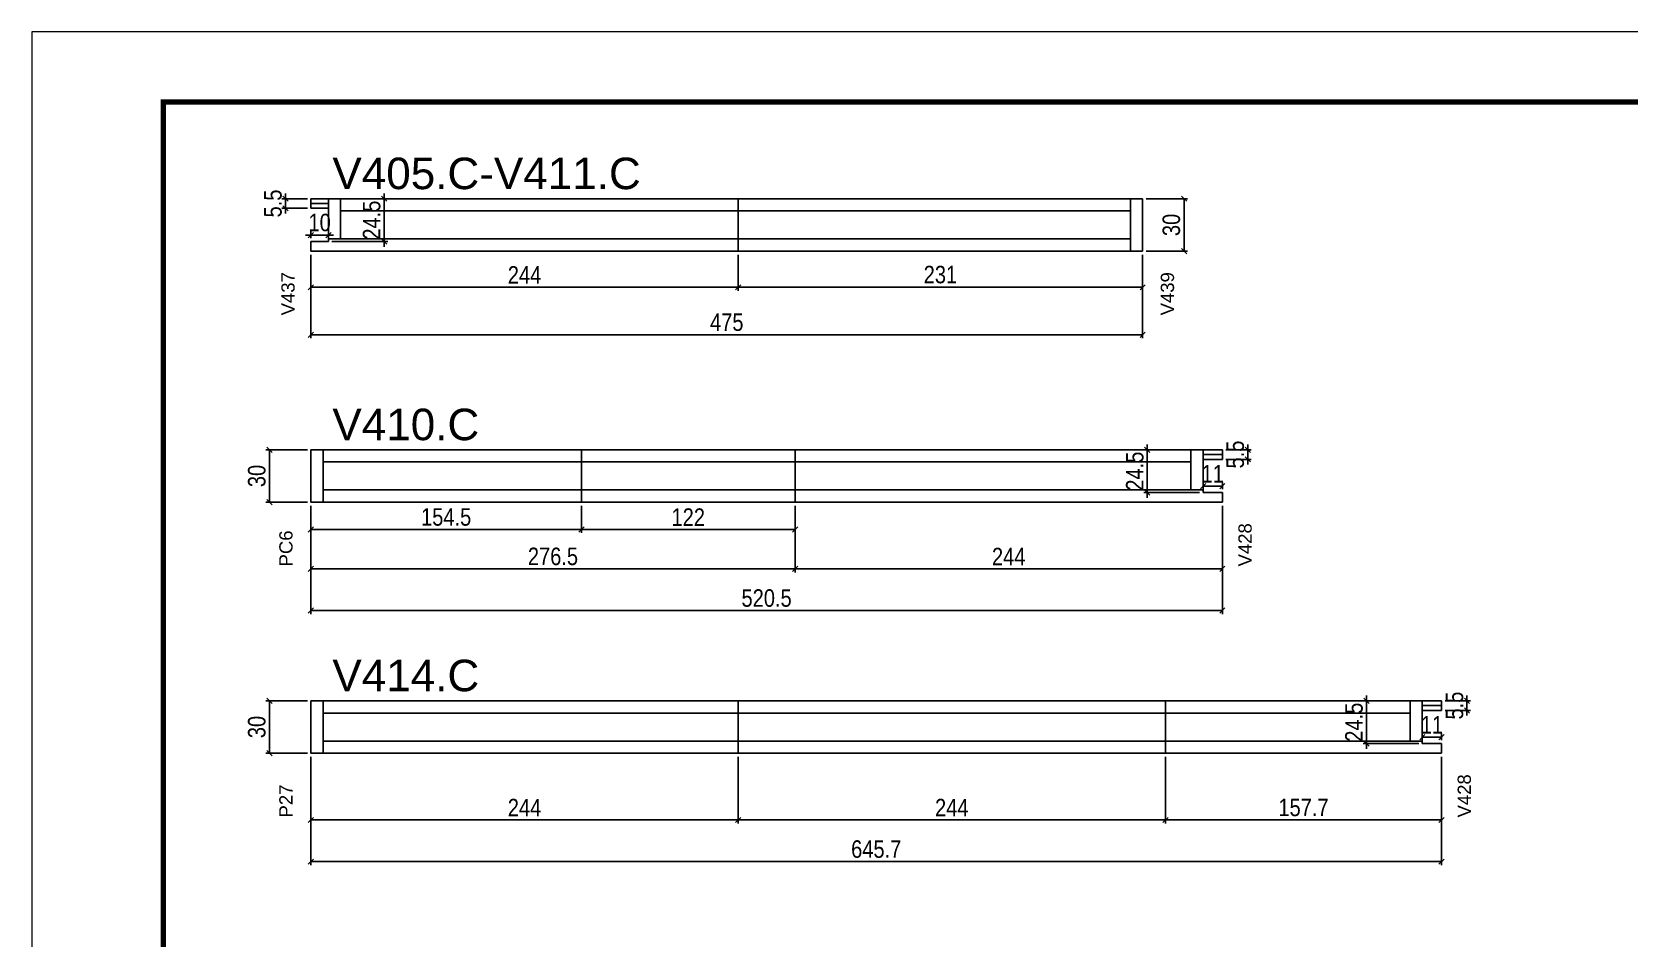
# Model space of a CAD drawing. Extents: x -3394 to 16474, y 3662 to 14397.
# Drawn here: x 7442 to 8354, y 12730 to 13248 of the extents above; entities that cross this region are included whole.
import ezdxf

# ---------------------------------------------------------------- set-up
doc = ezdxf.new("R2010")
doc.units = 0
doc.linetypes.add('DASHED', pattern=[0.75, 0.5, -0.25])
doc.layers.get('0').update_dxf_attribs({"linetype": 'CONTINUOUS'})
doc.layers.get('Defpoints').update_dxf_attribs({"linetype": 'CONTINUOUS'})
for name, color, linetype in [('COTA', 241, 'CONTINUOUS'), ('NOMENCLATURA', 7, 'CONTINUOUS'), ('Painéis', 200, 'CONTINUOUS'), ('SARR_2.2x7', 40, 'CONTINUOUS'), ('SARR_EDITAR', 141, 'CONTINUOUS')]:
    doc.layers.add(name, color=color, linetype=linetype)
doc.layers.add('Folhas', color=255, linetype='CONTINUOUS', lineweight=9)
doc.layers.add('SARRAFO DE PRESSAO', color=251, linetype='DASHED', lineweight=9)
doc.styles.add('ARIAL', font='arial.ttf')
doc.styles.add('COTA TECNICA', font='techl___.ttf', dxfattribs={"height": 10})
doc.dimstyles.new('PAINEL', dxfattribs={"dimtxt": 10, "dimasz": 3, "dimexe": 3, "dimexo": 3, "dimgap": 3, "dimtad": 1, "dimdec": 1, "dimzin": 12, "dimdsep": 46, "dimtxsty": 'COTA TECNICA', "dimblk1": 'OBLIQUE', "dimblk2": 'OBLIQUE', "dimsah": 1, "dimcen": 0.9, "dimclrd": 4, "dimclre": 4, "dimclrt": 240, "dimadec": 1, "dimazin": 3, "dimtfac": 1, "dimtdec": 1, "dimtmove": 0, "dimatfit": 3, "dimfxl": 1, "dimtolj": 1, "dimtzin": 12, "dimarcsym": 0})

# ---------------------------------------------------------------- blocks, each defined once
blk = doc.blocks.new('9999999999')
at = {"layer": 'Folhas'}
blk.add_lwpolyline([(98138.98, 34190.21), (99623.98, 34190.21), (99623.98, 35240.21), (98138.98, 35240.21)], close=True, dxfattribs=at)
at = {"layer": 'Folhas', "color": 30, "const_width": 3}
blk.add_lwpolyline([(98213.98, 34230.21), (99583.98, 34230.21), (99583.98, 35200.21), (98213.98, 35200.21)], close=True, dxfattribs=at)
blk = doc.blocks.new('_Oblique')
at = {"color": 0, "linetype": 'ByBlock', "lineweight": -2}
blk.add_line((-0.5, -0.5), (0.5, 0.5), dxfattribs=at)
blk = doc.blocks.new('*D57')
at = {"layer": 'COTA', "color": 4, "linetype": 'Continuous', "lineweight": -2, "transparency": 16777216}
for p, q in [((7601.49, 13120.72), (7601.49, 13100.09)), ((7845.49, 13120.72), (7845.49, 13100.09)), ((7601.49, 13102.09), (7845.49, 13102.09))]:
    blk.add_line(p, q, dxfattribs=at)
at = {"layer": 'Defpoints', "color": 0, "linetype": 'Continuous', "transparency": 16777216}
for p in [(7601.49, 13122.72), (7845.49, 13122.72), (7845.49, 13102.09)]:
    blk.add_point(p, dxfattribs=at)
at = {"layer": 'COTA', "color": 4, "linetype": 'Continuous', "lineweight": -2, "transparency": 16777216, "xscale": 3, "yscale": 3, "zscale": 3, "rotation": 180}
blk.add_blockref('_Oblique', (7601.49, 13102.09), dxfattribs=at)
at = {"layer": 'COTA', "color": 4, "linetype": 'Continuous', "lineweight": -2, "transparency": 16777216, "xscale": 3, "yscale": 3, "zscale": 3}
blk.add_blockref('_Oblique', (7845.49, 13102.09), dxfattribs=at)
at = {"layer": 'COTA', "color": 240, "linetype": 'Continuous', "transparency": 16777216, "insert": (7723.49, 13109.17), "char_height": 10, "attachment_point": 5, "style": 'COTA TECNICA'}
blk.add_mtext('\\A1;244', dxfattribs=at)
blk = doc.blocks.new('*D58')
at = {"layer": 'COTA', "color": 4, "linetype": 'Continuous', "lineweight": -2, "transparency": 16777216}
for p, q in [((7845.49, 13120.72), (7845.49, 13100.09)), ((8076.49, 13120.72), (8076.49, 13100.09)), ((7845.49, 13102.09), (8076.49, 13102.09))]:
    blk.add_line(p, q, dxfattribs=at)
at = {"layer": 'Defpoints', "color": 0, "linetype": 'Continuous', "transparency": 16777216}
for p in [(7845.49, 13122.72), (8076.49, 13122.72), (8076.49, 13102.09)]:
    blk.add_point(p, dxfattribs=at)
at = {"layer": 'COTA', "color": 4, "linetype": 'Continuous', "lineweight": -2, "transparency": 16777216, "xscale": 3, "yscale": 3, "zscale": 3, "rotation": 180}
blk.add_blockref('_Oblique', (7845.49, 13102.09), dxfattribs=at)
at = {"layer": 'COTA', "color": 4, "linetype": 'Continuous', "lineweight": -2, "transparency": 16777216, "xscale": 3, "yscale": 3, "zscale": 3}
blk.add_blockref('_Oblique', (8076.49, 13102.09), dxfattribs=at)
at = {"layer": 'COTA', "color": 240, "linetype": 'Continuous', "transparency": 16777216, "insert": (7960.99, 13109.31), "char_height": 10, "attachment_point": 5, "style": 'COTA TECNICA'}
blk.add_mtext('\\A1;231', dxfattribs=at)
blk = doc.blocks.new('*D59')
at = {"layer": 'COTA', "color": 4, "linetype": 'Continuous', "lineweight": -2, "transparency": 16777216}
for p, q in [((7601.49, 13120.72), (7601.49, 13073)), ((8076.49, 13120.72), (8076.49, 13073)), ((7601.49, 13075), (8076.49, 13075))]:
    blk.add_line(p, q, dxfattribs=at)
at = {"layer": 'Defpoints', "color": 0, "linetype": 'Continuous', "transparency": 16777216}
for p in [(7601.49, 13122.72), (8076.49, 13122.72), (8076.49, 13075)]:
    blk.add_point(p, dxfattribs=at)
at = {"layer": 'COTA', "color": 4, "linetype": 'Continuous', "lineweight": -2, "transparency": 16777216, "xscale": 3, "yscale": 3, "zscale": 3, "rotation": 180}
blk.add_blockref('_Oblique', (7601.49, 13075), dxfattribs=at)
at = {"layer": 'COTA', "color": 4, "linetype": 'Continuous', "lineweight": -2, "transparency": 16777216, "xscale": 3, "yscale": 3, "zscale": 3}
blk.add_blockref('_Oblique', (8076.49, 13075), dxfattribs=at)
at = {"layer": 'COTA', "color": 240, "linetype": 'Continuous', "transparency": 16777216, "insert": (7838.99, 13082.11), "char_height": 10, "attachment_point": 5, "style": 'COTA TECNICA'}
blk.add_mtext('\\A1;475', dxfattribs=at)
blk = doc.blocks.new('*D60')
at = {"layer": 'COTA', "color": 4, "linetype": 'Continuous', "lineweight": -2, "transparency": 16777216}
for p, q in [((8078.49, 13152.72), (8102.13, 13152.72)), ((8100.13, 13152.72), (8100.13, 13122.72)), ((8078.49, 13122.72), (8102.13, 13122.72))]:
    blk.add_line(p, q, dxfattribs=at)
at = {"layer": 'Defpoints', "color": 0, "linetype": 'Continuous', "transparency": 16777216}
for p in [(8076.49, 13152.72), (8076.49, 13122.72), (8100.13, 13122.72)]:
    blk.add_point(p, dxfattribs=at)
at = {"layer": 'COTA', "color": 4, "linetype": 'Continuous', "lineweight": -2, "transparency": 16777216, "xscale": 3, "yscale": 3, "zscale": 3}
for p, rotation in [((8100.13, 13152.72), 90), ((8100.13, 13122.72), 270)]:
    blk.add_blockref('_Oblique', p, dxfattribs=dict(at, rotation=rotation))
at = {"layer": 'COTA', "color": 240, "linetype": 'Continuous', "transparency": 16777216, "insert": (8092.91, 13137.72), "char_height": 10, "attachment_point": 5, "rotation": 90, "style": 'COTA TECNICA'}
blk.add_mtext('\\A1;30', dxfattribs=at)
blk = doc.blocks.new('*D62')
at = {"layer": 'COTA', "color": 4, "linetype": 'Continuous', "lineweight": -2, "transparency": 16777216}
for p, q in [((7613.49, 13152.72), (7645.35, 13152.72)), ((7643.35, 13152.72), (7643.35, 13155.72)), ((7643.35, 13128.22), (7643.35, 13152.72)), ((7613.49, 13128.22), (7645.35, 13128.22)), ((7643.35, 13128.22), (7643.35, 13125.22))]:
    blk.add_line(p, q, dxfattribs=at)
at = {"layer": 'Defpoints', "color": 0, "linetype": 'Continuous', "transparency": 16777216}
for p in [(7611.49, 13152.72), (7643.35, 13152.72), (7611.49, 13128.22)]:
    blk.add_point(p, dxfattribs=at)
at = {"layer": 'COTA', "color": 4, "linetype": 'Continuous', "lineweight": -2, "transparency": 16777216, "xscale": 3, "yscale": 3, "zscale": 3}
for p, rotation in [((7643.35, 13152.72), 270), ((7643.35, 13128.22), 90)]:
    blk.add_blockref('_Oblique', p, dxfattribs=dict(at, rotation=rotation))
at = {"layer": 'COTA', "color": 240, "linetype": 'Continuous', "transparency": 16777216, "insert": (7636.24, 13140.47), "char_height": 10, "attachment_point": 5, "rotation": 90, "style": 'COTA TECNICA'}
blk.add_mtext('\\A1;24.5', dxfattribs=at)
blk = doc.blocks.new('*D63')
at = {"layer": 'COTA', "color": 4, "linetype": 'Continuous', "lineweight": -2, "transparency": 16777216}
for p, q in [((7601.49, 13130.22), (7601.49, 13133.93)), ((7611.49, 13130.22), (7611.49, 13133.93)), ((7601.49, 13131.93), (7598.49, 13131.93)), ((7611.49, 13131.93), (7601.49, 13131.93)), ((7611.49, 13131.93), (7614.49, 13131.93))]:
    blk.add_line(p, q, dxfattribs=at)
at = {"layer": 'Defpoints', "color": 0, "linetype": 'Continuous', "transparency": 16777216}
for p in [(7601.49, 13131.93), (7601.49, 13128.22), (7611.49, 13128.22)]:
    blk.add_point(p, dxfattribs=at)
at = {"layer": 'COTA', "color": 4, "linetype": 'Continuous', "lineweight": -2, "transparency": 16777216, "xscale": 3, "yscale": 3, "zscale": 3}
blk.add_blockref('_Oblique', (7601.49, 13131.93), dxfattribs=at)
at = {"layer": 'COTA', "color": 4, "linetype": 'Continuous', "lineweight": -2, "transparency": 16777216, "xscale": 3, "yscale": 3, "zscale": 3, "rotation": 180}
blk.add_blockref('_Oblique', (7611.49, 13131.93), dxfattribs=at)
at = {"layer": 'COTA', "color": 240, "linetype": 'Continuous', "transparency": 16777216, "insert": (7606.49, 13139.04), "char_height": 10, "attachment_point": 5, "style": 'COTA TECNICA'}
blk.add_mtext('\\A1;10', dxfattribs=at)
blk = doc.blocks.new('*D64')
at = {"layer": 'COTA', "color": 4, "linetype": 'Continuous', "lineweight": -2, "transparency": 16777216}
for p, q in [((7599.49, 13152.72), (7584.99, 13152.72)), ((7586.99, 13152.72), (7586.99, 13155.72)), ((7586.99, 13147.22), (7586.99, 13152.72)), ((7599.49, 13147.22), (7584.99, 13147.22)), ((7586.99, 13147.22), (7586.99, 13144.22))]:
    blk.add_line(p, q, dxfattribs=at)
at = {"layer": 'Defpoints', "color": 0, "linetype": 'Continuous', "transparency": 16777216}
for p in [(7586.99, 13152.72), (7601.49, 13152.72), (7601.49, 13147.22)]:
    blk.add_point(p, dxfattribs=at)
at = {"layer": 'COTA', "color": 4, "linetype": 'Continuous', "lineweight": -2, "transparency": 16777216, "xscale": 3, "yscale": 3, "zscale": 3}
for p, rotation in [((7586.99, 13152.72), 270), ((7586.99, 13147.22), 90)]:
    blk.add_blockref('_Oblique', p, dxfattribs=dict(at, rotation=rotation))
at = {"layer": 'COTA', "color": 240, "linetype": 'Continuous', "transparency": 16777216, "insert": (7579.88, 13149.97), "char_height": 10, "attachment_point": 5, "rotation": 90, "style": 'COTA TECNICA'}
blk.add_mtext('\\A1;5.5', dxfattribs=at)
blk = doc.blocks.new('*D65')
at = {"layer": 'COTA', "color": 4, "linetype": 'Continuous', "lineweight": -2, "transparency": 16777216}
for p, q in [((7877.99, 12977.3), (7877.99, 12939.21)), ((8121.99, 12977.3), (8121.99, 12939.21)), ((8121.99, 12941.21), (7877.99, 12941.21))]:
    blk.add_line(p, q, dxfattribs=at)
at = {"layer": 'Defpoints', "color": 0, "linetype": 'Continuous', "transparency": 16777216}
for p in [(7877.99, 12979.3), (8121.99, 12979.3), (7877.99, 12941.21)]:
    blk.add_point(p, dxfattribs=at)
at = {"layer": 'COTA', "color": 4, "linetype": 'Continuous', "lineweight": -2, "transparency": 16777216, "xscale": 3, "yscale": 3, "zscale": 3, "rotation": 180}
blk.add_blockref('_Oblique', (7877.99, 12941.21), dxfattribs=at)
at = {"layer": 'COTA', "color": 4, "linetype": 'Continuous', "lineweight": -2, "transparency": 16777216, "xscale": 3, "yscale": 3, "zscale": 3}
blk.add_blockref('_Oblique', (8121.99, 12941.21), dxfattribs=at)
at = {"layer": 'COTA', "color": 240, "linetype": 'Continuous', "transparency": 16777216, "insert": (7999.99, 12948.28), "char_height": 10, "attachment_point": 5, "style": 'COTA TECNICA'}
blk.add_mtext('\\A1;244', dxfattribs=at)
blk = doc.blocks.new('*D66')
at = {"layer": 'COTA', "color": 4, "linetype": 'Continuous', "lineweight": -2, "transparency": 16777216}
for p, q in [((7601.49, 12977.3), (7601.49, 12939.21)), ((7877.99, 12977.3), (7877.99, 12939.21)), ((7877.99, 12941.21), (7601.49, 12941.21))]:
    blk.add_line(p, q, dxfattribs=at)
at = {"layer": 'Defpoints', "color": 0, "linetype": 'Continuous', "transparency": 16777216}
for p in [(7601.49, 12979.3), (7877.99, 12979.3), (7601.49, 12941.21)]:
    blk.add_point(p, dxfattribs=at)
at = {"layer": 'COTA', "color": 4, "linetype": 'Continuous', "lineweight": -2, "transparency": 16777216, "xscale": 3, "yscale": 3, "zscale": 3, "rotation": 180}
blk.add_blockref('_Oblique', (7601.49, 12941.21), dxfattribs=at)
at = {"layer": 'COTA', "color": 4, "linetype": 'Continuous', "lineweight": -2, "transparency": 16777216, "xscale": 3, "yscale": 3, "zscale": 3}
blk.add_blockref('_Oblique', (7877.99, 12941.21), dxfattribs=at)
at = {"layer": 'COTA', "color": 240, "linetype": 'Continuous', "transparency": 16777216, "insert": (7739.74, 12948.32), "char_height": 10, "attachment_point": 5, "style": 'COTA TECNICA'}
blk.add_mtext('\\A1;276.5', dxfattribs=at)
blk = doc.blocks.new('*D67')
at = {"layer": 'COTA', "color": 4, "linetype": 'Continuous', "lineweight": -2, "transparency": 16777216}
for p, q in [((7601.49, 12977.3), (7601.49, 12915.4)), ((8121.99, 12977.3), (8121.99, 12915.4)), ((8121.99, 12917.4), (7601.49, 12917.4))]:
    blk.add_line(p, q, dxfattribs=at)
at = {"layer": 'Defpoints', "color": 0, "linetype": 'Continuous', "transparency": 16777216}
for p in [(7601.49, 12979.3), (8121.99, 12979.3), (7601.49, 12917.4)]:
    blk.add_point(p, dxfattribs=at)
at = {"layer": 'COTA', "color": 4, "linetype": 'Continuous', "lineweight": -2, "transparency": 16777216, "xscale": 3, "yscale": 3, "zscale": 3, "rotation": 180}
blk.add_blockref('_Oblique', (7601.49, 12917.4), dxfattribs=at)
at = {"layer": 'COTA', "color": 4, "linetype": 'Continuous', "lineweight": -2, "transparency": 16777216, "xscale": 3, "yscale": 3, "zscale": 3}
blk.add_blockref('_Oblique', (8121.99, 12917.4), dxfattribs=at)
at = {"layer": 'COTA', "color": 240, "linetype": 'Continuous', "transparency": 16777216, "insert": (7861.74, 12924.51), "char_height": 10, "attachment_point": 5, "style": 'COTA TECNICA'}
blk.add_mtext('\\A1;520.5', dxfattribs=at)
blk = doc.blocks.new('*D68')
at = {"layer": 'COTA', "color": 4, "linetype": 'Continuous', "lineweight": -2, "transparency": 16777216}
for p, q in [((7599.49, 13009.3), (7575.85, 13009.3)), ((7577.85, 13009.3), (7577.85, 12979.3)), ((7599.49, 12979.3), (7575.85, 12979.3))]:
    blk.add_line(p, q, dxfattribs=at)
at = {"layer": 'Defpoints', "color": 0, "linetype": 'Continuous', "transparency": 16777216}
for p in [(7601.49, 13009.3), (7577.85, 12979.3), (7601.49, 12979.3)]:
    blk.add_point(p, dxfattribs=at)
at = {"layer": 'COTA', "color": 4, "linetype": 'Continuous', "lineweight": -2, "transparency": 16777216, "xscale": 3, "yscale": 3, "zscale": 3}
for p, rotation in [((7577.85, 13009.3), 90), ((7577.85, 12979.3), 270)]:
    blk.add_blockref('_Oblique', p, dxfattribs=dict(at, rotation=rotation))
at = {"layer": 'COTA', "color": 240, "linetype": 'Continuous', "transparency": 16777216, "insert": (7570.63, 12994.3), "char_height": 10, "attachment_point": 5, "rotation": 90, "style": 'COTA TECNICA'}
blk.add_mtext('\\A1;30', dxfattribs=at)
blk = doc.blocks.new('*D69')
at = {"layer": 'COTA', "color": 4, "linetype": 'Continuous', "lineweight": -2, "transparency": 16777216}
for p, q in [((8108.99, 13009.3), (8077.13, 13009.3)), ((8079.13, 13009.3), (8079.13, 13012.3)), ((8079.13, 12984.8), (8079.13, 13009.3)), ((8108.99, 12984.8), (8077.13, 12984.8)), ((8079.13, 12984.8), (8079.13, 12981.8))]:
    blk.add_line(p, q, dxfattribs=at)
at = {"layer": 'Defpoints', "color": 0, "linetype": 'Continuous', "transparency": 16777216}
for p in [(8079.13, 13009.3), (8110.99, 13009.3), (8110.99, 12984.8)]:
    blk.add_point(p, dxfattribs=at)
at = {"layer": 'COTA', "color": 4, "linetype": 'Continuous', "lineweight": -2, "transparency": 16777216, "xscale": 3, "yscale": 3, "zscale": 3}
for p, rotation in [((8079.13, 13009.3), 270), ((8079.13, 12984.8), 90)]:
    blk.add_blockref('_Oblique', p, dxfattribs=dict(at, rotation=rotation))
at = {"layer": 'COTA', "color": 240, "linetype": 'Continuous', "transparency": 16777216, "insert": (8072.02, 12997.05), "char_height": 10, "attachment_point": 5, "rotation": 90, "style": 'COTA TECNICA'}
blk.add_mtext('\\A1;24.5', dxfattribs=at)
blk = doc.blocks.new('*D70')
at = {"layer": 'COTA', "color": 4, "linetype": 'Continuous', "lineweight": -2, "transparency": 16777216}
for p, q in [((8110.99, 12986.8), (8110.99, 12990.52)), ((8110.99, 12988.52), (8121.99, 12988.52)), ((8121.99, 12986.8), (8121.99, 12990.52))]:
    blk.add_line(p, q, dxfattribs=at)
at = {"layer": 'Defpoints', "color": 0, "linetype": 'Continuous', "transparency": 16777216}
for p in [(8121.99, 12988.52), (8110.99, 12984.8), (8121.99, 12984.8)]:
    blk.add_point(p, dxfattribs=at)
at = {"layer": 'COTA', "color": 4, "linetype": 'Continuous', "lineweight": -2, "transparency": 16777216, "xscale": 3, "yscale": 3, "zscale": 3, "rotation": 180}
blk.add_blockref('_Oblique', (8110.99, 12988.52), dxfattribs=at)
at = {"layer": 'COTA', "color": 4, "linetype": 'Continuous', "lineweight": -2, "transparency": 16777216, "xscale": 3, "yscale": 3, "zscale": 3}
blk.add_blockref('_Oblique', (8121.99, 12988.52), dxfattribs=at)
at = {"layer": 'COTA', "color": 240, "linetype": 'Continuous', "transparency": 16777216, "insert": (8116.49, 12995.57), "char_height": 10, "attachment_point": 5, "style": 'COTA TECNICA'}
blk.add_mtext('\\A1;11', dxfattribs=at)
blk = doc.blocks.new('*D71')
at = {"layer": 'COTA', "color": 4, "linetype": 'Continuous', "lineweight": -2, "transparency": 16777216}
for p, q in [((8123.99, 13009.3), (8138.5, 13009.3)), ((8136.5, 13009.3), (8136.5, 13012.3)), ((8136.5, 13003.8), (8136.5, 13009.3)), ((8123.99, 13003.8), (8138.5, 13003.8)), ((8136.5, 13003.8), (8136.5, 13000.8))]:
    blk.add_line(p, q, dxfattribs=at)
at = {"layer": 'Defpoints', "color": 0, "linetype": 'Continuous', "transparency": 16777216}
for p in [(8121.99, 13009.3), (8136.5, 13009.3), (8121.99, 13003.8)]:
    blk.add_point(p, dxfattribs=at)
at = {"layer": 'COTA', "color": 4, "linetype": 'Continuous', "lineweight": -2, "transparency": 16777216, "xscale": 3, "yscale": 3, "zscale": 3}
for p, rotation in [((8136.5, 13009.3), 270), ((8136.5, 13003.8), 90)]:
    blk.add_blockref('_Oblique', p, dxfattribs=dict(at, rotation=rotation))
at = {"layer": 'COTA', "color": 240, "linetype": 'Continuous', "transparency": 16777216, "insert": (8129.39, 13006.55), "char_height": 10, "attachment_point": 5, "rotation": 90, "style": 'COTA TECNICA'}
blk.add_mtext('\\A1;5.5', dxfattribs=at)
blk = doc.blocks.new('*D72')
at = {"layer": 'COTA', "color": 4, "linetype": 'Continuous', "lineweight": -2, "transparency": 16777216}
for p, q in [((7601.49, 12977.3), (7601.49, 12961.73)), ((7755.99, 12977.3), (7755.99, 12961.73)), ((7601.49, 12963.73), (7755.99, 12963.73))]:
    blk.add_line(p, q, dxfattribs=at)
at = {"layer": 'Defpoints', "color": 0, "linetype": 'Continuous', "transparency": 16777216}
for p in [(7601.49, 12979.3), (7755.99, 12979.3), (7755.99, 12963.73)]:
    blk.add_point(p, dxfattribs=at)
at = {"layer": 'COTA', "color": 4, "linetype": 'Continuous', "lineweight": -2, "transparency": 16777216, "xscale": 3, "yscale": 3, "zscale": 3, "rotation": 180}
blk.add_blockref('_Oblique', (7601.49, 12963.73), dxfattribs=at)
at = {"layer": 'COTA', "color": 4, "linetype": 'Continuous', "lineweight": -2, "transparency": 16777216, "xscale": 3, "yscale": 3, "zscale": 3}
blk.add_blockref('_Oblique', (7755.99, 12963.73), dxfattribs=at)
at = {"layer": 'COTA', "color": 240, "linetype": 'Continuous', "transparency": 16777216, "insert": (7678.74, 12970.84), "char_height": 10, "attachment_point": 5, "style": 'COTA TECNICA'}
blk.add_mtext('\\A1;154.5', dxfattribs=at)
blk = doc.blocks.new('*D73')
at = {"layer": 'COTA', "color": 4, "linetype": 'Continuous', "lineweight": -2, "transparency": 16777216}
for p, q in [((7755.99, 12977.3), (7755.99, 12961.73)), ((7877.99, 12977.3), (7877.99, 12961.73)), ((7755.99, 12963.73), (7877.99, 12963.73))]:
    blk.add_line(p, q, dxfattribs=at)
at = {"layer": 'Defpoints', "color": 0, "linetype": 'Continuous', "transparency": 16777216}
for p in [(7755.99, 12979.3), (7877.99, 12979.3), (7877.99, 12963.73)]:
    blk.add_point(p, dxfattribs=at)
at = {"layer": 'COTA', "color": 4, "linetype": 'Continuous', "lineweight": -2, "transparency": 16777216, "xscale": 3, "yscale": 3, "zscale": 3, "rotation": 180}
blk.add_blockref('_Oblique', (7755.99, 12963.73), dxfattribs=at)
at = {"layer": 'COTA', "color": 4, "linetype": 'Continuous', "lineweight": -2, "transparency": 16777216, "xscale": 3, "yscale": 3, "zscale": 3}
blk.add_blockref('_Oblique', (7877.99, 12963.73), dxfattribs=at)
at = {"layer": 'COTA', "color": 240, "linetype": 'Continuous', "transparency": 16777216, "insert": (7816.99, 12970.79), "char_height": 10, "attachment_point": 5, "style": 'COTA TECNICA'}
blk.add_mtext('\\A1;122', dxfattribs=at)
blk = doc.blocks.new('*D78')
at = {"layer": 'COTA', "color": 4, "linetype": 'Continuous', "lineweight": -2, "transparency": 16777216}
for p, q in [((8089.49, 12833.88), (8089.49, 12795.79)), ((8247.19, 12833.88), (8247.19, 12795.79)), ((8247.19, 12797.79), (8089.49, 12797.79))]:
    blk.add_line(p, q, dxfattribs=at)
at = {"layer": 'Defpoints', "color": 0, "linetype": 'Continuous', "transparency": 16777216}
for p in [(8089.49, 12835.88), (8247.19, 12835.88), (8089.49, 12797.79)]:
    blk.add_point(p, dxfattribs=at)
at = {"layer": 'COTA', "color": 4, "linetype": 'Continuous', "lineweight": -2, "transparency": 16777216, "xscale": 3, "yscale": 3, "zscale": 3, "rotation": 180}
blk.add_blockref('_Oblique', (8089.49, 12797.79), dxfattribs=at)
at = {"layer": 'COTA', "color": 4, "linetype": 'Continuous', "lineweight": -2, "transparency": 16777216, "xscale": 3, "yscale": 3, "zscale": 3}
blk.add_blockref('_Oblique', (8247.19, 12797.79), dxfattribs=at)
at = {"layer": 'COTA', "color": 240, "linetype": 'Continuous', "transparency": 16777216, "insert": (8168.34, 12804.9), "char_height": 10, "attachment_point": 5, "style": 'COTA TECNICA'}
blk.add_mtext('\\A1;157.7', dxfattribs=at)
blk = doc.blocks.new('*D79')
at = {"layer": 'COTA', "color": 4, "linetype": 'Continuous', "lineweight": -2, "transparency": 16777216}
for p, q in [((7601.49, 12833.88), (7601.49, 12771.98)), ((8247.19, 12833.88), (8247.19, 12771.98)), ((8247.19, 12773.98), (7601.49, 12773.98))]:
    blk.add_line(p, q, dxfattribs=at)
at = {"layer": 'Defpoints', "color": 0, "linetype": 'Continuous', "transparency": 16777216}
for p in [(7601.49, 12835.88), (8247.19, 12835.88), (7601.49, 12773.98)]:
    blk.add_point(p, dxfattribs=at)
at = {"layer": 'COTA', "color": 4, "linetype": 'Continuous', "lineweight": -2, "transparency": 16777216, "xscale": 3, "yscale": 3, "zscale": 3, "rotation": 180}
blk.add_blockref('_Oblique', (7601.49, 12773.98), dxfattribs=at)
at = {"layer": 'COTA', "color": 4, "linetype": 'Continuous', "lineweight": -2, "transparency": 16777216, "xscale": 3, "yscale": 3, "zscale": 3}
blk.add_blockref('_Oblique', (8247.19, 12773.98), dxfattribs=at)
at = {"layer": 'COTA', "color": 240, "linetype": 'Continuous', "transparency": 16777216, "insert": (7924.34, 12781.09), "char_height": 10, "attachment_point": 5, "style": 'COTA TECNICA'}
blk.add_mtext('\\A1;645.7', dxfattribs=at)
blk = doc.blocks.new('*D80')
at = {"layer": 'COTA', "color": 4, "linetype": 'Continuous', "lineweight": -2, "transparency": 16777216}
for p, q in [((7599.49, 12865.88), (7575.85, 12865.88)), ((7577.85, 12865.88), (7577.85, 12835.88)), ((7599.49, 12835.88), (7575.85, 12835.88))]:
    blk.add_line(p, q, dxfattribs=at)
at = {"layer": 'Defpoints', "color": 0, "linetype": 'Continuous', "transparency": 16777216}
for p in [(7601.49, 12865.88), (7577.85, 12835.88), (7601.49, 12835.88)]:
    blk.add_point(p, dxfattribs=at)
at = {"layer": 'COTA', "color": 4, "linetype": 'Continuous', "lineweight": -2, "transparency": 16777216, "xscale": 3, "yscale": 3, "zscale": 3}
for p, rotation in [((7577.85, 12865.88), 90), ((7577.85, 12835.88), 270)]:
    blk.add_blockref('_Oblique', p, dxfattribs=dict(at, rotation=rotation))
at = {"layer": 'COTA', "color": 240, "linetype": 'Continuous', "transparency": 16777216, "insert": (7570.63, 12850.88), "char_height": 10, "attachment_point": 5, "rotation": 90, "style": 'COTA TECNICA'}
blk.add_mtext('\\A1;30', dxfattribs=at)
blk = doc.blocks.new('*D81')
at = {"layer": 'COTA', "color": 4, "linetype": 'Continuous', "lineweight": -2, "transparency": 16777216}
for p, q in [((8204.33, 12865.88), (8204.33, 12868.88)), ((8234.19, 12865.88), (8202.33, 12865.88)), ((8204.33, 12841.38), (8204.33, 12865.88)), ((8234.19, 12841.38), (8202.33, 12841.38)), ((8204.33, 12841.38), (8204.33, 12838.38))]:
    blk.add_line(p, q, dxfattribs=at)
at = {"layer": 'Defpoints', "color": 0, "linetype": 'Continuous', "transparency": 16777216}
for p in [(8204.33, 12865.88), (8236.19, 12865.88), (8236.19, 12841.38)]:
    blk.add_point(p, dxfattribs=at)
at = {"layer": 'COTA', "color": 4, "linetype": 'Continuous', "lineweight": -2, "transparency": 16777216, "xscale": 3, "yscale": 3, "zscale": 3}
for p, rotation in [((8204.33, 12865.88), 270), ((8204.33, 12841.38), 90)]:
    blk.add_blockref('_Oblique', p, dxfattribs=dict(at, rotation=rotation))
at = {"layer": 'COTA', "color": 240, "linetype": 'Continuous', "transparency": 16777216, "insert": (8197.22, 12853.63), "char_height": 10, "attachment_point": 5, "rotation": 90, "style": 'COTA TECNICA'}
blk.add_mtext('\\A1;24.5', dxfattribs=at)
blk = doc.blocks.new('*D82')
at = {"layer": 'COTA', "color": 4, "linetype": 'Continuous', "lineweight": -2, "transparency": 16777216}
for p, q in [((8236.19, 12843.38), (8236.19, 12847.1)), ((8236.19, 12845.1), (8247.19, 12845.1)), ((8247.19, 12843.38), (8247.19, 12847.1))]:
    blk.add_line(p, q, dxfattribs=at)
at = {"layer": 'Defpoints', "color": 0, "linetype": 'Continuous', "transparency": 16777216}
for p in [(8247.19, 12845.1), (8236.19, 12841.38), (8247.19, 12841.38)]:
    blk.add_point(p, dxfattribs=at)
at = {"layer": 'COTA', "color": 4, "linetype": 'Continuous', "lineweight": -2, "transparency": 16777216, "xscale": 3, "yscale": 3, "zscale": 3, "rotation": 180}
blk.add_blockref('_Oblique', (8236.19, 12845.1), dxfattribs=at)
at = {"layer": 'COTA', "color": 4, "linetype": 'Continuous', "lineweight": -2, "transparency": 16777216, "xscale": 3, "yscale": 3, "zscale": 3}
blk.add_blockref('_Oblique', (8247.19, 12845.1), dxfattribs=at)
at = {"layer": 'COTA', "color": 240, "linetype": 'Continuous', "transparency": 16777216, "insert": (8241.69, 12852.16), "char_height": 10, "attachment_point": 5, "style": 'COTA TECNICA'}
blk.add_mtext('\\A1;11', dxfattribs=at)
blk = doc.blocks.new('*D83')
at = {"layer": 'COTA', "color": 4, "linetype": 'Continuous', "lineweight": -2, "transparency": 16777216}
for p, q in [((8261.7, 12865.88), (8261.7, 12868.88)), ((8249.19, 12865.88), (8263.7, 12865.88)), ((8249.19, 12860.38), (8263.7, 12860.38)), ((8261.7, 12860.38), (8261.7, 12865.88)), ((8261.7, 12860.38), (8261.7, 12857.38))]:
    blk.add_line(p, q, dxfattribs=at)
at = {"layer": 'Defpoints', "color": 0, "linetype": 'Continuous', "transparency": 16777216}
for p in [(8247.19, 12865.88), (8247.19, 12860.38), (8261.7, 12865.88)]:
    blk.add_point(p, dxfattribs=at)
at = {"layer": 'COTA', "color": 4, "linetype": 'Continuous', "lineweight": -2, "transparency": 16777216, "xscale": 3, "yscale": 3, "zscale": 3}
for p, rotation in [((8261.7, 12865.88), 270), ((8261.7, 12860.38), 90)]:
    blk.add_blockref('_Oblique', p, dxfattribs=dict(at, rotation=rotation))
at = {"layer": 'COTA', "color": 240, "linetype": 'Continuous', "transparency": 16777216, "insert": (8254.59, 12863.13), "char_height": 10, "attachment_point": 5, "rotation": 90, "style": 'COTA TECNICA'}
blk.add_mtext('\\A1;5.5', dxfattribs=at)
blk = doc.blocks.new('*D76')
at = {"layer": 'COTA', "color": 4, "linetype": 'Continuous', "lineweight": -2, "transparency": 16777216}
for p, q in [((7601.49, 12833.88), (7601.49, 12795.79)), ((7845.49, 12833.88), (7845.49, 12795.79)), ((7601.49, 12797.79), (7845.49, 12797.79))]:
    blk.add_line(p, q, dxfattribs=at)
at = {"layer": 'Defpoints', "color": 0, "linetype": 'Continuous', "transparency": 16777216}
for p in [(7601.49, 12835.88), (7845.49, 12835.88), (7845.49, 12797.79)]:
    blk.add_point(p, dxfattribs=at)
at = {"layer": 'COTA', "color": 4, "linetype": 'Continuous', "lineweight": -2, "transparency": 16777216, "xscale": 3, "yscale": 3, "zscale": 3, "rotation": 180}
blk.add_blockref('_Oblique', (7601.49, 12797.79), dxfattribs=at)
at = {"layer": 'COTA', "color": 4, "linetype": 'Continuous', "lineweight": -2, "transparency": 16777216, "xscale": 3, "yscale": 3, "zscale": 3}
blk.add_blockref('_Oblique', (7845.49, 12797.79), dxfattribs=at)
at = {"layer": 'COTA', "color": 240, "linetype": 'Continuous', "transparency": 16777216, "insert": (7723.49, 12804.86), "char_height": 10, "attachment_point": 5, "style": 'COTA TECNICA'}
blk.add_mtext('\\A1;244', dxfattribs=at)
blk = doc.blocks.new('*D77')
at = {"layer": 'COTA', "color": 4, "linetype": 'Continuous', "lineweight": -2, "transparency": 16777216}
for p, q in [((7845.49, 12833.88), (7845.49, 12795.79)), ((8089.49, 12833.88), (8089.49, 12795.79)), ((7845.49, 12797.79), (8089.49, 12797.79))]:
    blk.add_line(p, q, dxfattribs=at)
at = {"layer": 'Defpoints', "color": 0, "linetype": 'Continuous', "transparency": 16777216}
for p in [(7845.49, 12835.88), (8089.49, 12835.88), (8089.49, 12797.79)]:
    blk.add_point(p, dxfattribs=at)
at = {"layer": 'COTA', "color": 4, "linetype": 'Continuous', "lineweight": -2, "transparency": 16777216, "xscale": 3, "yscale": 3, "zscale": 3, "rotation": 180}
blk.add_blockref('_Oblique', (7845.49, 12797.79), dxfattribs=at)
at = {"layer": 'COTA', "color": 4, "linetype": 'Continuous', "lineweight": -2, "transparency": 16777216, "xscale": 3, "yscale": 3, "zscale": 3}
blk.add_blockref('_Oblique', (8089.49, 12797.79), dxfattribs=at)
at = {"layer": 'COTA', "color": 240, "linetype": 'Continuous', "transparency": 16777216, "insert": (7967.49, 12804.86), "char_height": 10, "attachment_point": 5, "style": 'COTA TECNICA'}
blk.add_mtext('\\A1;244', dxfattribs=at)

msp = doc.modelspace()

# ---------------------------------------------------------------- linework, layer by layer
at = {"layer": 'Painéis', "linetype": 'Continuous'}
for p, q in [((8076.49, 13152.72), (7601.49, 13152.72)), ((7601.49, 13152.72), (7601.49, 13147.22)), ((7611.49, 13152.72), (7611.49, 13128.22)), ((7845.49, 13152.72), (7845.49, 13122.72)), ((8076.49, 13122.72), (8076.49, 13152.72)), ((7611.49, 13147.22), (7601.49, 13147.22)), ((7601.49, 13128.22), (7611.49, 13128.22)), ((7601.49, 13128.22), (7601.49, 13122.72)), ((7601.49, 13122.72), (8076.49, 13122.72)), ((7601.49, 13009.3), (8121.99, 13009.3)), ((7601.49, 12979.3), (7601.49, 13009.3)), ((7755.99, 13009.3), (7755.99, 12979.3)), ((7877.99, 13009.3), (7877.99, 12979.3)), ((8110.99, 13009.3), (8110.99, 12984.8)), ((8121.99, 13009.3), (8121.99, 13003.8)), ((8110.99, 13003.8), (8121.99, 13003.8)), ((8121.99, 12979.3), (7601.49, 12979.3)), ((8121.99, 12984.8), (8110.99, 12984.8)), ((8121.99, 12984.8), (8121.99, 12979.3)), ((7601.49, 12865.88), (8247.19, 12865.88)), ((7601.49, 12835.88), (7601.49, 12865.88)), ((7845.49, 12865.88), (7845.49, 12835.88)), ((8089.49, 12865.88), (8089.49, 12835.88)), ((8236.19, 12865.88), (8236.19, 12841.38)), ((8236.19, 12860.38), (8247.19, 12860.38)), ((8247.19, 12865.88), (8247.19, 12860.38)), ((8247.19, 12835.88), (7601.49, 12835.88)), ((8247.19, 12841.38), (8236.19, 12841.38)), ((8247.19, 12841.38), (8247.19, 12835.88))]:
    msp.add_line(p, q, dxfattribs=at)
at = {"layer": 'SARR_2.2x7', "ltscale": 25}
for p, q in [((7618.49, 13152.72), (7618.49, 13129.72)), ((8069.49, 13122.72), (8069.49, 13152.72)), ((7845.49, 13145.72), (7618.49, 13145.72)), ((8069.49, 13145.72), (7845.49, 13145.72)), ((7611.49, 13129.72), (7845.49, 13129.72)), ((7845.49, 13129.72), (8069.49, 13129.72)), ((7608.49, 12979.3), (7608.49, 13009.3)), ((8103.99, 13009.3), (8103.99, 12986.3)), ((7608.49, 13002.3), (7877.99, 13002.3)), ((7877.99, 13002.3), (8103.99, 13002.3)), ((7877.99, 12986.3), (7608.49, 12986.3)), ((8110.99, 12986.3), (7877.99, 12986.3)), ((7608.49, 12835.88), (7608.49, 12865.88)), ((8229.19, 12865.88), (8229.19, 12842.88)), ((7608.49, 12858.88), (8089.49, 12858.88)), ((8089.49, 12858.88), (8229.19, 12858.88)), ((8089.49, 12842.88), (7608.49, 12842.88)), ((8236.19, 12842.88), (8089.49, 12842.88))]:
    msp.add_line(p, q, dxfattribs=at)
at = {"layer": 'SARR_EDITAR', "linetype": 'Continuous'}
for p, q in [((7601.49, 13149.97), (7611.49, 13149.97)), ((8121.99, 13006.55), (8110.99, 13006.55)), ((8247.19, 12863.13), (8236.19, 12863.13))]:
    msp.add_line(p, q, dxfattribs=at)

# ---------------------------------------------------------------- block references
at = {"layer": 'SARRAFO DE PRESSAO', "color": 6, "linetype": 'ByBlock'}
msp.add_blockref('9999999999', (-90696.77, -21992.23), dxfattribs=at)

# ---------------------------------------------------------------- texts
at = {"layer": 'NOMENCLATURA', "linetype": 'Continuous', "style": 'ARIAL'}
for s, p in [('V405.C-V411.C', (7613.78, 13158.16)), ('V410.C', (7613.78, 13014.74)), ('V414.C', (7613.78, 12871.33))]:
    msp.add_text(s, height=18, dxfattribs=at).set_placement(p)
for s, p in [('V437', (7592.22, 13086.05)), ('V439', (8094.41, 13086.05)), ('PC6', (7591.03, 12942.63)), ('V428', (8138.73, 12942.63)), ('V428', (8263.93, 12799.21)), ('P27', (7591.03, 12799.21))]:
    msp.add_text(s, height=7.567, rotation=90, dxfattribs=at).set_placement(p)

# ---------------------------------------------------------------- dimensions: what is measured, and where the dimension line sits
at = {"layer": 'COTA', "linetype": 'Continuous'}
for base, p1, p2, angle, override, picture, middle in [((7586.99, 13152.72), (7601.49, 13147.22), (7601.49, 13152.72), 90, {"dimexe": 2, "dimexo": 2, "dimgap": 2, "dimadec": 8, "dimtix": 1, "dimatfit": 2, "dimldrblk": 'Oblique'}, '*D64', (7579.88, 13149.97)), ((7643.35, 13152.72), (7611.49, 13128.22), (7611.49, 13152.72), 90, {"dimexe": 2, "dimexo": 2, "dimgap": 2, "dimadec": 8, "dimtix": 1, "dimatfit": 2, "dimldrblk": 'Oblique'}, '*D62', (7636.24, 13140.47)), ((8100.13, 13122.72), (8076.49, 13152.72), (8076.49, 13122.72), 90, {"dimexe": 2, "dimexo": 2, "dimgap": 2, "dimadec": 8, "dimtix": 1, "dimatfit": 2, "dimldrblk": 'Oblique'}, '*D60', (8092.91, 13137.72)), ((8136.5, 13009.3), (8121.99, 13003.8), (8121.99, 13009.3), 90, {"dimexe": 2, "dimexo": 2, "dimgap": 2, "dimadec": 8, "dimtix": 1, "dimatfit": 2, "dimldrblk": 'Oblique'}, '*D71', (8129.39, 13006.55)), ((7577.85, 12979.3), (7601.49, 13009.3), (7601.49, 12979.3), 90, {"dimexe": 2, "dimexo": 2, "dimgap": 2, "dimadec": 8, "dimtix": 1, "dimatfit": 2, "dimldrblk": 'Oblique'}, '*D68', (7570.63, 12994.3)), ((8079.13, 13009.3), (8110.99, 12984.8), (8110.99, 13009.3), 90, {"dimexe": 2, "dimexo": 2, "dimgap": 2, "dimadec": 8, "dimtix": 1, "dimatfit": 2, "dimldrblk": 'Oblique'}, '*D69', (8072.02, 12997.05)), ((8121.99, 12988.52), (8110.99, 12984.8), (8121.99, 12984.8), 180, {"dimexe": 2, "dimexo": 2, "dimgap": 2, "dimadec": 8, "dimtix": 1, "dimatfit": 2, "dimldrblk": 'Oblique'}, '*D70', (8116.49, 12995.57)), ((7601.49, 12941.21), (7877.99, 12979.3), (7601.49, 12979.3), 180, {"dimexe": 2, "dimexo": 2, "dimgap": 2, "dimadec": 8, "dimtix": 1, "dimtmove": 1, "dimatfit": 2, "dimldrblk": 'Oblique'}, '*D66', (7739.74, 12948.32)), ((7601.49, 12917.4), (8121.99, 12979.3), (7601.49, 12979.3), 180, {"dimexe": 2, "dimexo": 2, "dimgap": 2, "dimadec": 8, "dimtix": 1, "dimtmove": 1, "dimatfit": 2, "dimldrblk": 'Oblique'}, '*D67', (7861.74, 12924.51)), ((7877.99, 12941.21), (8121.99, 12979.3), (7877.99, 12979.3), 180, {"dimexe": 2, "dimexo": 2, "dimgap": 2, "dimadec": 8, "dimtix": 1, "dimatfit": 2, "dimldrblk": 'Oblique'}, '*D65', (7999.99, 12948.28)), ((8204.33, 12865.88), (8236.19, 12841.38), (8236.19, 12865.88), 90, {"dimexe": 2, "dimexo": 2, "dimgap": 2, "dimadec": 8, "dimtix": 1, "dimatfit": 2, "dimldrblk": 'Oblique'}, '*D81', (8197.22, 12853.63)), ((8261.7, 12865.88), (8247.19, 12860.38), (8247.19, 12865.88), 90, {"dimexe": 2, "dimexo": 2, "dimgap": 2, "dimadec": 8, "dimtix": 1, "dimatfit": 2, "dimldrblk": 'Oblique'}, '*D83', (8254.59, 12863.13)), ((7577.85, 12835.88), (7601.49, 12865.88), (7601.49, 12835.88), 90, {"dimexe": 2, "dimexo": 2, "dimgap": 2, "dimadec": 8, "dimtix": 1, "dimatfit": 2, "dimldrblk": 'Oblique'}, '*D80', (7570.63, 12850.88)), ((8247.19, 12845.1), (8236.19, 12841.38), (8247.19, 12841.38), 180, {"dimexe": 2, "dimexo": 2, "dimgap": 2, "dimadec": 8, "dimtix": 1, "dimatfit": 2, "dimldrblk": 'Oblique'}, '*D82', (8241.69, 12852.16)), ((7601.49, 12773.98), (8247.19, 12835.88), (7601.49, 12835.88), 180, {"dimexe": 2, "dimexo": 2, "dimgap": 2, "dimadec": 8, "dimtix": 1, "dimtmove": 1, "dimatfit": 2, "dimldrblk": 'Oblique'}, '*D79', (7924.34, 12781.09)), ((8089.49, 12797.79), (8247.19, 12835.88), (8089.49, 12835.88), 180, {"dimexe": 2, "dimexo": 2, "dimgap": 2, "dimadec": 8, "dimtix": 1, "dimatfit": 2, "dimldrblk": 'Oblique'}, '*D78', (8168.34, 12804.9))]:
    dim = msp.add_linear_dim(base=base, p1=p1, p2=p2, angle=angle, dimstyle='PAINEL', override=override, dxfattribs=at)
    dim.commit()
    dim.dimension.update_dxf_attribs({"geometry": picture, "text_midpoint": middle})
for base, p1, p2, override, picture, middle in [((7601.49, 13131.93), (7611.49, 13128.22), (7601.49, 13128.22), {"dimexe": 2, "dimexo": 2, "dimgap": 2, "dimadec": 8, "dimtix": 1, "dimatfit": 2, "dimldrblk": 'Oblique'}, '*D63', (7606.49, 13139.04)), ((7845.49, 13102.09), (7601.49, 13122.72), (7845.49, 13122.72), {"dimexe": 2, "dimexo": 2, "dimgap": 2, "dimadec": 8, "dimtix": 1, "dimatfit": 2, "dimldrblk": 'Oblique'}, '*D57', (7723.49, 13109.17)), ((8076.49, 13075), (7601.49, 13122.72), (8076.49, 13122.72), {"dimexe": 2, "dimexo": 2, "dimgap": 2, "dimadec": 8, "dimtix": 1, "dimtmove": 1, "dimatfit": 2, "dimldrblk": 'Oblique'}, '*D59', (7838.99, 13082.11)), ((8076.49, 13102.09), (7845.49, 13122.72), (8076.49, 13122.72), {"dimexe": 2, "dimexo": 2, "dimgap": 2, "dimadec": 8, "dimtix": 1, "dimtmove": 1, "dimatfit": 2, "dimldrblk": 'Oblique'}, '*D58', (7960.99, 13109.31)), ((7755.99, 12963.73), (7601.49, 12979.3), (7755.99, 12979.3), {"dimexe": 2, "dimexo": 2, "dimgap": 2, "dimadec": 8, "dimtix": 1, "dimatfit": 2, "dimldrblk": 'Oblique'}, '*D72', (7678.74, 12970.84)), ((7877.99, 12963.73), (7755.99, 12979.3), (7877.99, 12979.3), {"dimexe": 2, "dimexo": 2, "dimgap": 2, "dimadec": 8, "dimtix": 1, "dimtmove": 1, "dimatfit": 2, "dimldrblk": 'Oblique'}, '*D73', (7816.99, 12970.79)), ((7845.49, 12797.79), (7601.49, 12835.88), (7845.49, 12835.88), {"dimexe": 2, "dimexo": 2, "dimgap": 2, "dimadec": 8, "dimtix": 1, "dimatfit": 2, "dimldrblk": 'Oblique'}, '*D76', (7723.49, 12804.86)), ((8089.49, 12797.79), (7845.49, 12835.88), (8089.49, 12835.88), {"dimexe": 2, "dimexo": 2, "dimgap": 2, "dimadec": 8, "dimtix": 1, "dimtmove": 1, "dimatfit": 2, "dimldrblk": 'Oblique'}, '*D77', (7967.49, 12804.86))]:
    dim = msp.add_linear_dim(base=base, p1=p1, p2=p2, dimstyle='PAINEL', override=override, dxfattribs=at)
    dim.commit()
    dim.dimension.update_dxf_attribs({"geometry": picture, "text_midpoint": middle})

doc.saveas('drawing.dxf')
